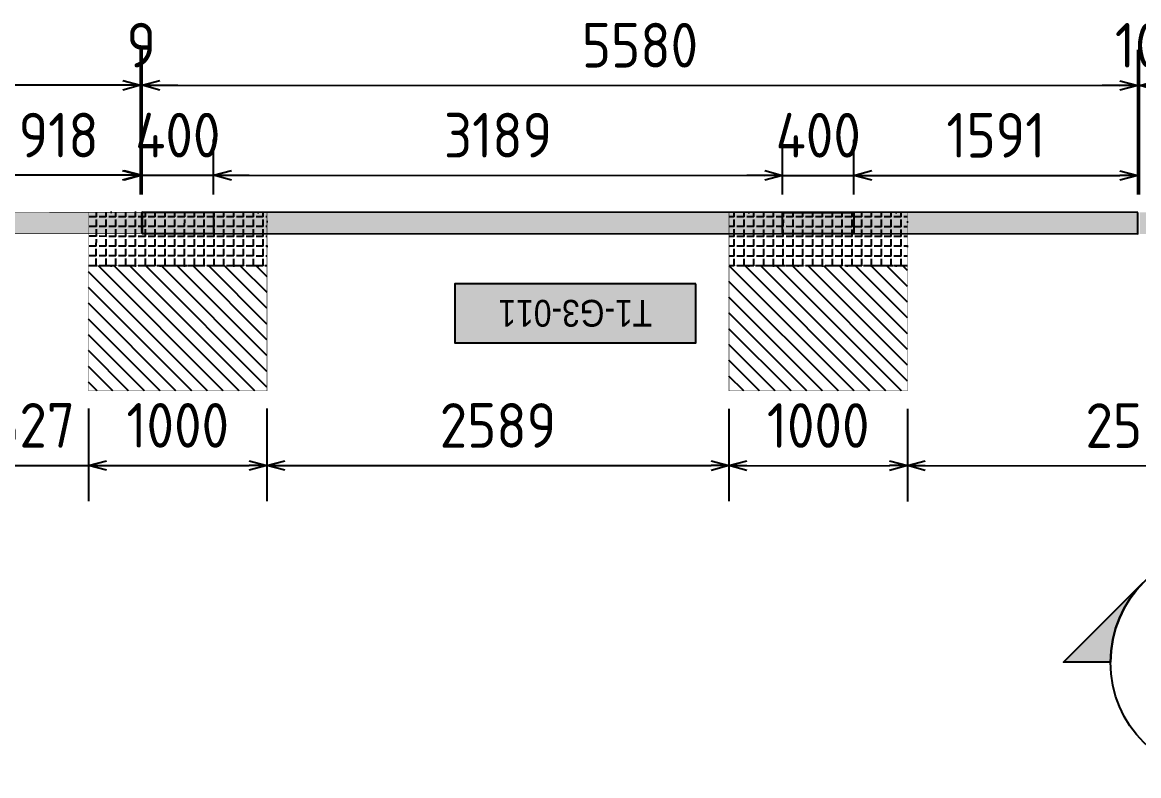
# Model space of a CAD drawing. Header units: centimetres. Extents: x -6122352 to 7132207, y -1694241 to 1947892.
# Drawn here: x 3266110 to 3272366, y 87346 to 91567 of the extents above; entities that cross this region are included whole.
import ezdxf
from ezdxf.enums import TextEntityAlignment as Align

# ---------------------------------------------------------------- set-up
doc = ezdxf.new("R2010")
doc.units = ezdxf.units.CM
doc.header["$MEASUREMENT"] = 0
doc.header["$PDMODE"] = 66
doc.header["$PDSIZE"] = 100
doc.linetypes.add('DASHED2', pattern=[0.375, 0.25, -0.125])
for name, color, linetype in [('00-MI-DIM', 7, 'Continuous'), ('@MI-FOOTINGS', 7, 'Continuous'), ('@MI-TYPE-01', 30, 'Continuous'), ('@MI-TYPE-02', 6, 'Continuous'), ('PANEL-TAGS', 7, 'Continuous')]:
    doc.layers.add(name, color=color, linetype=linetype)
doc.styles.add('Arial Narrow', font='ARIALN.TTF', dxfattribs={"width": 0.95, "height": 500})
doc.styles.add('PANELTAG_STYLE', font='arial.ttf')
doc.styles.add('Schueco-BEMSTIL', font='isocpeur.ttf', dxfattribs={"width": 0.9})
doc.dimstyles.new('MI- JWC-TXT-2.5 MM', dxfattribs={"dimscale": 1.5, "dimtxt": 2.5, "dimasz": 1, "dimexe": 2, "dimexo": 1, "dimgap": 1, "dimtad": 1, "dimdec": 0, "dimdsep": 46, "dimtxsty": 'Schueco-BEMSTIL', "dimblk": 'OPEN30', "dimcen": 0, "dimdle": 2, "dimclrd": 140, "dimclre": 8, "dimclrt": 40, "dimadec": 0, "dimazin": 2, "dimtfac": 1, "dimtdec": 0, "dimtix": 1, "dimtmove": 2, "dimatfit": 3, "dimldrblk": 'OPEN', "dimfxl": 2, "dimlwd": -1, "dimlwe": -1, "dimarcsym": 0})

# ---------------------------------------------------------------- blocks, each defined once
blk = doc.blocks.new('_Open30')
at = {"color": 0, "linetype": 'ByBlock', "lineweight": -2}
for p, q in [((-1, 0.268), (0, 0)), ((0, 0), (-1, -0.268)), ((0, 0), (-1, 0))]:
    blk.add_line(p, q, dxfattribs=at)
blk = doc.blocks.new('*D1323')
at = {"layer": '@MI-TYPE-02', "color": 8, "transparency": 16777216}
for p, q in [((382575.2, -149262.9), (383386.9, -149262.8)), ((382576.2, -155097.9), (383387.9, -155097.8))]:
    blk.add_line(p, q, dxfattribs=at)
at = {"layer": '@MI-TYPE-02', "color": 140, "transparency": 16777216}
blk.add_line((383187.9, -154997.8), (383186.9, -149362.8), dxfattribs=at)
at = {"layer": 'Defpoints', "color": 0, "transparency": 16777216}
for p in [(382475.2, -149263), (383186.9, -149262.8), (382476.2, -155098)]:
    blk.add_point(p, dxfattribs=at)
at = {"layer": '@MI-TYPE-02', "color": 140, "transparency": 16777216, "xscale": 100, "yscale": 100, "zscale": 100}
for p, rotation in [((383186.9, -149262.8), 90.01026582106833), ((383187.9, -155097.8), 270.0102658210683)]:
    blk.add_blockref('_Open30', p, dxfattribs=dict(at, rotation=rotation))
at = {"layer": '@MI-TYPE-02', "color": 40, "transparency": 16777216, "insert": (383412.4, -152180.3), "char_height": 250, "attachment_point": 5, "rotation": 270.01027, "style": 'Schueco-BEMSTIL'}
blk.add_mtext('5835', dxfattribs=at)
blk = doc.blocks.new('_Open')
at = {"color": 0, "linetype": 'ByBlock', "lineweight": -2}
for p, q in [((-1, 0.2), (0, 0)), ((-1, -0.2), (0, 0)), ((0, 0), (-1, 0))]:
    blk.add_line(p, q, dxfattribs=at)
blk = doc.blocks.new('*D1324')
at = {"layer": '@MI-TYPE-02', "color": 8, "transparency": 16777216}
for p, q in [((382576.9, -154180.4), (382883.4, -154180.3)), ((382576.2, -155097.9), (382883.6, -155097.9))]:
    blk.add_line(p, q, dxfattribs=at)
at = {"layer": '@MI-TYPE-02', "color": 140, "transparency": 16777216}
blk.add_line((382683.6, -154997.9), (382683.4, -154280.4), dxfattribs=at)
at = {"layer": 'Defpoints', "color": 0, "transparency": 16777216}
for p in [(382476.9, -154180.4), (382683.4, -154180.4), (382476.2, -155098)]:
    blk.add_point(p, dxfattribs=at)
at = {"layer": '@MI-TYPE-02', "color": 140, "transparency": 16777216, "xscale": 100, "yscale": 100, "zscale": 100}
for p, rotation in [((382683.4, -154180.4), 90.01026582106833), ((382683.6, -155097.9), 270.0102658210683)]:
    blk.add_blockref('_Open30', p, dxfattribs=dict(at, rotation=rotation))
at = {"layer": '@MI-TYPE-02', "color": 40, "transparency": 16777216, "insert": (382908.5, -154639.1), "char_height": 250, "attachment_point": 5, "rotation": 270.01027, "style": 'Schueco-BEMSTIL'}
blk.add_mtext('918', dxfattribs=at)
blk = doc.blocks.new('RCC COPING')
at = {"layer": '@MI-TYPE-01', "transparency": 33554679}
h = blk.add_hatch(color=8, dxfattribs=at)
h.dxf.hatch_style = 1
h.paths.add_polyline_path([(60, 200), (-60, 200), (-60, -200), (60, -200)])
at = {"layer": '@MI-TYPE-01', "color": 30}
blk.add_lwpolyline([(-60, 200), (60, 200), (60, -200), (-60, -200)], close=True, dxfattribs=at)
blk = doc.blocks.new('31309MM')
at = {"layer": '@MI-TYPE-01', "transparency": 33554679}
h = blk.add_hatch(color=30, dxfattribs=at)
h.dxf.hatch_style = 1
h.paths.add_polyline_path([(0, 120), (5581.9, 120), (5581.9, 0), (0, 0)])
h.paths.add_polyline_path([(5591.9, 0), (12764, 0), (12764, 120), (5591.9, 120)])
h.paths.add_polyline_path([(12774, 120), (18355.6, 120), (18355.6, -0.2), (12774, -0.2)])
h.paths.add_polyline_path([(18365.7, -0.2), (23537.4, -0.2), (23537.4, 120), (18365.7, 120)])
h.paths.add_polyline_path([(23547.4, 120), (30719.5, 120), (30719.5, 0), (23547.4, 0)])
h.paths.add_polyline_path([(30729.5, 0), (36309.3, 0), (36309.3, 120), (30729.5, 120)])
at = {"layer": '@MI-TYPE-01', "color": 30}
blk.add_lwpolyline([(30729.5, 0), (36309.3, 0), (36309.3, 120), (30729.5, 120)], close=True, dxfattribs=at)
at = {"layer": '@MI-TYPE-01', "color": 240, "true_color": 0xed1f24, "rotation": 89.95700707059105}
for p in [(32520.3, 60), (36109.3, 60.2)]:
    blk.add_blockref('RCC COPING', p, dxfattribs=at)
blk = doc.blocks.new('A$Ceca04276')
at = {"layer": '@MI-TYPE-01', "color": 30, "rotation": 89.98971944707202}
blk.add_blockref('31309MM', (0.5, 9.9), dxfattribs=at)
blk = doc.blocks.new('T1-FOOTING')
at = {"transparency": 33554679}
h = blk.add_hatch(dxfattribs=at)
h.set_pattern_fill('ANGLE', color=256, scale=500)
h.set_pattern_definition([(0, (0, 0), (0, 137.5), [100, -37.5]), (90, (0, 0), (-137.5, 8e-15), [100, -37.5])])
h.paths.add_polyline_path([(-500, -300), (500, -300), (500, 0), (-500, 0)])
h.paths.add_polyline_path([(-499.75, -299.75), (499.75, -299.75), (499.75, -0.25), (-499.75, -0.25)], flags=16)
h = blk.add_hatch(dxfattribs=at)
h.set_pattern_fill('ANGLE', color=8, scale=200)
h.set_pattern_definition([(0, (0, 0), (0, 55), [40, -15]), (90, (0, 0), (-55, 3e-15), [40, -15])])
h.paths.add_polyline_path([(500, -300), (500, 0), (-500, 0), (-500, -300)])
h = blk.add_hatch(dxfattribs=at)
h.set_pattern_fill('ANSI31', color=8, scale=500)
h.paths.add_polyline_path([(500, -1000), (500, -300), (-500, -300), (-500, -1000)])
at = {"layer": '@MI-TYPE-01', "color": 240, "linetype": 'DASHED2', "true_color": 0xed1f24}
blk.add_line((-500, -300), (500, -300), dxfattribs=at)
at = {"layer": '@MI-TYPE-01', "color": 240, "true_color": 0xed1f24, "const_width": 2.5}
blk.add_lwpolyline([(-500, 0), (500, 0), (500, -1000), (-500, -1000)], close=True, dxfattribs=at)
blk = doc.blocks.new('*D1329')
at = {"layer": '@MI-TYPE-02', "color": 140, "transparency": 16777216}
for p, q in [((383187.9, -154997.8), (383187.9, -154897.8)), ((383187.9, -155097.8), (383187.9, -155106.9)), ((383187.9, -155206.9), (383188, -155306.9))]:
    blk.add_line(p, q, dxfattribs=at)
at = {"layer": '@MI-TYPE-02', "color": 8, "transparency": 16777216}
for p, q in [((382576.2, -155097.9), (383387.9, -155097.8)), ((382576.3, -155107), (383387.9, -155106.9))]:
    blk.add_line(p, q, dxfattribs=at)
at = {"layer": 'Defpoints', "color": 0, "transparency": 16777216}
for p in [(382476.2, -155098), (382476.3, -155107), (383187.9, -155106.9)]:
    blk.add_point(p, dxfattribs=at)
at = {"layer": '@MI-TYPE-02', "color": 140, "transparency": 16777216, "xscale": 100, "yscale": 100, "zscale": 100}
for p, rotation in [((383187.9, -155097.8), 270.0102658210683), ((383187.9, -155106.9), 90.01026582106833)]:
    blk.add_blockref('_Open30', p, dxfattribs=dict(at, rotation=rotation))
at = {"layer": '@MI-TYPE-02', "color": 40, "transparency": 16777216, "insert": (383412.9, -155102.3), "char_height": 250, "attachment_point": 5, "rotation": 270.01027, "style": 'Schueco-BEMSTIL'}
blk.add_mtext('9', dxfattribs=at)
blk = doc.blocks.new('*D1378')
at = {"layer": '@MI-TYPE-02', "color": 8, "transparency": 16777216}
for p, q in [((92.5, 42154.2), (904.1, 42154.4)), ((93.7, 36574.5), (905.1, 36574.6))]:
    blk.add_line(p, q, dxfattribs=at)
at = {"layer": '@MI-TYPE-02', "color": 140, "transparency": 16777216}
blk.add_line((704.1, 42054.3), (705.1, 36674.6), dxfattribs=at)
at = {"layer": 'Defpoints', "color": 0, "transparency": 16777216}
for p in [(-7.5, 42154.2), (-6.3, 36574.5), (705.1, 36574.6)]:
    blk.add_point(p, dxfattribs=at)
at = {"layer": '@MI-TYPE-02', "color": 140, "transparency": 16777216, "xscale": 100, "yscale": 100, "zscale": 100}
for p, rotation in [((704.1, 42154.3), 90.01026582106833), ((705.1, 36574.6), 270.0102658210683)]:
    blk.add_blockref('_Open30', p, dxfattribs=dict(at, rotation=rotation))
at = {"layer": '@MI-TYPE-02', "color": 40, "transparency": 16777216, "insert": (929.6, 39364.5), "char_height": 250, "attachment_point": 5, "rotation": 270.01027, "style": 'Schueco-BEMSTIL'}
blk.add_mtext('5580', dxfattribs=at)
blk = doc.blocks.new('*D1379')
at = {"layer": '@MI-TYPE-02', "color": 140, "transparency": 16777216}
for p, q in [((705.1, 36674.6), (705.1, 36774.6)), ((705.1, 36574.6), (705.1, 36564.6)), ((705.1, 36464.6), (705.1, 36364.6))]:
    blk.add_line(p, q, dxfattribs=at)
at = {"layer": '@MI-TYPE-02', "color": 8, "transparency": 16777216}
for p, q in [((93.7, 36574.5), (905.1, 36574.6)), ((93.7, 36564.5), (905.1, 36564.6))]:
    blk.add_line(p, q, dxfattribs=at)
at = {"layer": 'Defpoints', "color": 0, "transparency": 16777216}
for p in [(-6.3, 36574.5), (-6.3, 36564.5), (705.1, 36564.6)]:
    blk.add_point(p, dxfattribs=at)
at = {"layer": '@MI-TYPE-02', "color": 140, "transparency": 16777216, "xscale": 100, "yscale": 100, "zscale": 100}
for p, rotation in [((705.1, 36574.6), 270.0102658210683), ((705.1, 36564.6), 90.01026582106833)]:
    blk.add_blockref('_Open30', p, dxfattribs=dict(at, rotation=rotation))
at = {"layer": '@MI-TYPE-02', "color": 40, "transparency": 16777216, "insert": (930.1, 36569.6), "char_height": 250, "attachment_point": 5, "rotation": 270.01027, "style": 'Schueco-BEMSTIL'}
blk.add_mtext('10', dxfattribs=at)
blk = doc.blocks.new('*D1330')
at = {"layer": '@MI-TYPE-02', "color": 140, "transparency": 16777216}
for p, q in [((382683.6, -155006.9), (382683.6, -154906.9)), ((382683.6, -155106.9), (382683.7, -155507)), ((382683.7, -155607), (382683.7, -155707))]:
    blk.add_line(p, q, dxfattribs=at)
at = {"layer": '@MI-TYPE-02', "color": 8, "transparency": 16777216}
for p, q in [((382576, -155106.9), (382883.6, -155106.9)), ((382576.6, -155507), (382883.7, -155507))]:
    blk.add_line(p, q, dxfattribs=at)
at = {"layer": 'Defpoints', "color": 0, "transparency": 16777216}
for p in [(382476, -155107), (382476.6, -155507), (382683.7, -155507)]:
    blk.add_point(p, dxfattribs=at)
at = {"layer": '@MI-TYPE-02', "color": 140, "transparency": 16777216, "xscale": 100, "yscale": 100, "zscale": 100}
for p, rotation in [((382683.6, -155106.9), 270.0102658210683), ((382683.7, -155507), 90.01026582106833)]:
    blk.add_blockref('_Open30', p, dxfattribs=dict(at, rotation=rotation))
at = {"layer": '@MI-TYPE-02', "color": 40, "transparency": 16777216, "insert": (382908.6, -155306.9), "char_height": 250, "attachment_point": 5, "rotation": 270.01027, "style": 'Schueco-BEMSTIL'}
blk.add_mtext('400', dxfattribs=at)
blk = doc.blocks.new('*D1331')
at = {"layer": '@MI-TYPE-02', "color": 8, "transparency": 16777216}
for p, q in [((382576.6, -155507), (382883.7, -155507)), ((382577.3, -158696.1), (382884.2, -158696))]:
    blk.add_line(p, q, dxfattribs=at)
at = {"layer": '@MI-TYPE-02', "color": 140, "transparency": 16777216}
blk.add_line((382683.7, -155607), (382684.2, -158596), dxfattribs=at)
at = {"layer": 'Defpoints', "color": 0, "transparency": 16777216}
for p in [(382476.6, -155507), (382477.3, -158696.1), (382684.2, -158696)]:
    blk.add_point(p, dxfattribs=at)
at = {"layer": '@MI-TYPE-02', "color": 140, "transparency": 16777216, "xscale": 100, "yscale": 100, "zscale": 100}
for p, rotation in [((382683.7, -155507), 90.01026582106833), ((382684.2, -158696), 270.0102658210683)]:
    blk.add_blockref('_Open30', p, dxfattribs=dict(at, rotation=rotation))
at = {"layer": '@MI-TYPE-02', "color": 40, "transparency": 16777216, "insert": (382909, -157101.5), "char_height": 250, "attachment_point": 5, "rotation": 270.01027, "style": 'Schueco-BEMSTIL'}
blk.add_mtext('3189', dxfattribs=at)
blk = doc.blocks.new('*D1332')
at = {"layer": '@MI-TYPE-02', "color": 140, "transparency": 16777216}
for p, q in [((382684.2, -158596), (382684.2, -158496)), ((382684.2, -158696), (382684.3, -159096)), ((382684.3, -159196), (382684.3, -159296))]:
    blk.add_line(p, q, dxfattribs=at)
at = {"layer": '@MI-TYPE-02', "color": 8, "transparency": 16777216}
for p, q in [((382577.3, -158696.1), (382884.2, -158696)), ((382577.1, -159096.1), (382884.3, -159096))]:
    blk.add_line(p, q, dxfattribs=at)
at = {"layer": 'Defpoints', "color": 0, "transparency": 16777216}
for p in [(382477.3, -158696.1), (382477.1, -159096.1), (382684.3, -159096)]:
    blk.add_point(p, dxfattribs=at)
at = {"layer": '@MI-TYPE-02', "color": 140, "transparency": 16777216, "xscale": 100, "yscale": 100, "zscale": 100}
for p, rotation in [((382684.2, -158696), 270.0102658210683), ((382684.3, -159096), 90.01026582106833)]:
    blk.add_blockref('_Open30', p, dxfattribs=dict(at, rotation=rotation))
at = {"layer": '@MI-TYPE-02', "color": 40, "transparency": 16777216, "insert": (382909.3, -158896), "char_height": 250, "attachment_point": 5, "rotation": 270.01027, "style": 'Schueco-BEMSTIL'}
blk.add_mtext('400', dxfattribs=at)
blk = doc.blocks.new('*D1333')
at = {"layer": '@MI-TYPE-02', "color": 8, "transparency": 16777216}
for p, q in [((382577.1, -159096.1), (382884.3, -159096)), ((382577.3, -160686.8), (382884.6, -160686.7))]:
    blk.add_line(p, q, dxfattribs=at)
at = {"layer": '@MI-TYPE-02', "color": 140, "transparency": 16777216}
blk.add_line((382684.3, -159196), (382684.6, -160586.7), dxfattribs=at)
at = {"layer": 'Defpoints', "color": 0, "transparency": 16777216}
for p in [(382477.1, -159096.1), (382477.3, -160686.8), (382684.6, -160686.7)]:
    blk.add_point(p, dxfattribs=at)
at = {"layer": '@MI-TYPE-02', "color": 140, "transparency": 16777216, "xscale": 100, "yscale": 100, "zscale": 100}
for p, rotation in [((382684.3, -159096), 90.01026582106833), ((382684.6, -160686.7), 270.0102658210683)]:
    blk.add_blockref('_Open30', p, dxfattribs=dict(at, rotation=rotation))
at = {"layer": '@MI-TYPE-02', "color": 40, "transparency": 16777216, "insert": (382909.5, -159891.4), "char_height": 250, "attachment_point": 5, "rotation": 270.01027, "style": 'Schueco-BEMSTIL'}
blk.add_mtext('1591', dxfattribs=at)
blk = doc.blocks.new('*D1406')
at = {"layer": '@MI-TYPE-02', "color": 140, "transparency": 16777216}
for p, q in [((-1426.4, 43180.6), (-1426.4, 43280.6)), ((-1426.4, 43080.6), (-1426.3, 42453.9)), ((-1426.2, 42353.9), (-1426.2, 42253.9))]:
    blk.add_line(p, q, dxfattribs=at)
at = {"layer": '@MI-TYPE-02', "color": 8, "transparency": 16777216}
for p, q in [((-1106.9, 43080.6), (-1626.4, 43080.5)), ((-1107.5, 42454), (-1626.3, 42453.9))]:
    blk.add_line(p, q, dxfattribs=at)
at = {"layer": 'Defpoints', "color": 0, "transparency": 16777216}
for p in [(-1006.9, 43080.6), (-1426.3, 42453.9), (-1007.5, 42454)]:
    blk.add_point(p, dxfattribs=at)
at = {"layer": '@MI-TYPE-02', "color": 140, "transparency": 16777216, "xscale": 100, "yscale": 100, "zscale": 100}
for p, rotation in [((-1426.4, 43080.6), 270.0102658210682), ((-1426.3, 42453.9), 90.01026582106819)]:
    blk.add_blockref('_Open30', p, dxfattribs=dict(at, rotation=rotation))
at = {"layer": '@MI-TYPE-02', "color": 40, "transparency": 16777216, "insert": (-1201.3, 42767.3), "char_height": 250, "attachment_point": 5, "rotation": 270.01027, "style": 'Schueco-BEMSTIL'}
blk.add_mtext('627', dxfattribs=at)
blk = doc.blocks.new('*D1407')
at = {"layer": '@MI-TYPE-02', "color": 8, "transparency": 16777216}
for p, q in [((-1107.5, 42454), (-1626.3, 42453.9)), ((-1107.4, 41454), (-1626.1, 41453.9))]:
    blk.add_line(p, q, dxfattribs=at)
at = {"layer": '@MI-TYPE-02', "color": 140, "transparency": 16777216}
blk.add_line((-1426.2, 42353.9), (-1426.1, 41553.9), dxfattribs=at)
at = {"layer": 'Defpoints', "color": 0, "transparency": 16777216}
for p in [(-1007.5, 42454), (-1426.1, 41453.9), (-1007.4, 41454)]:
    blk.add_point(p, dxfattribs=at)
at = {"layer": '@MI-TYPE-02', "color": 140, "transparency": 16777216, "xscale": 100, "yscale": 100, "zscale": 100}
for p, rotation in [((-1426.3, 42453.9), 90.01026582106819), ((-1426.1, 41453.9), 270.0102658210682)]:
    blk.add_blockref('_Open30', p, dxfattribs=dict(at, rotation=rotation))
at = {"layer": '@MI-TYPE-02', "color": 40, "transparency": 16777216, "insert": (-1201.2, 41954), "char_height": 250, "attachment_point": 5, "rotation": 270.01027, "style": 'Schueco-BEMSTIL'}
blk.add_mtext('1000', dxfattribs=at)
blk = doc.blocks.new('*D1408')
at = {"layer": '@MI-TYPE-02', "color": 8, "transparency": 16777216}
for p, q in [((-1107.4, 41454), (-1626.1, 41453.9)), ((-1106.7, 38865), (-1625.6, 38864.9))]:
    blk.add_line(p, q, dxfattribs=at)
at = {"layer": '@MI-TYPE-02', "color": 140, "transparency": 16777216}
blk.add_line((-1426.1, 41353.9), (-1425.6, 38964.9), dxfattribs=at)
at = {"layer": 'Defpoints', "color": 0, "transparency": 16777216}
for p in [(-1007.4, 41454), (-1425.6, 38864.9), (-1006.7, 38865)]:
    blk.add_point(p, dxfattribs=at)
at = {"layer": '@MI-TYPE-02', "color": 140, "transparency": 16777216, "xscale": 100, "yscale": 100, "zscale": 100}
for p, rotation in [((-1426.1, 41453.9), 90.01026582106819), ((-1425.6, 38864.9), 270.0102658210682)]:
    blk.add_blockref('_Open30', p, dxfattribs=dict(at, rotation=rotation))
at = {"layer": '@MI-TYPE-02', "color": 40, "transparency": 16777216, "insert": (-1200.9, 40159.5), "char_height": 250, "attachment_point": 5, "rotation": 270.01027, "style": 'Schueco-BEMSTIL'}
blk.add_mtext('2589', dxfattribs=at)
blk = doc.blocks.new('*D1409')
at = {"layer": '@MI-TYPE-02', "color": 8, "transparency": 16777216}
for p, q in [((-1106.7, 38865), (-1625.6, 38864.9)), ((-1106.6, 37865), (-1625.4, 37864.9))]:
    blk.add_line(p, q, dxfattribs=at)
at = {"layer": '@MI-TYPE-02', "color": 140, "transparency": 16777216}
blk.add_line((-1425.6, 38764.9), (-1425.5, 37964.9), dxfattribs=at)
at = {"layer": 'Defpoints', "color": 0, "transparency": 16777216}
for p in [(-1006.7, 38865), (-1425.4, 37864.9), (-1006.6, 37865)]:
    blk.add_point(p, dxfattribs=at)
at = {"layer": '@MI-TYPE-02', "color": 140, "transparency": 16777216, "xscale": 100, "yscale": 100, "zscale": 100}
for p, rotation in [((-1425.6, 38864.9), 90.01026582106819), ((-1425.4, 37864.9), 270.0102658210682)]:
    blk.add_blockref('_Open30', p, dxfattribs=dict(at, rotation=rotation))
at = {"layer": '@MI-TYPE-02', "color": 40, "transparency": 16777216, "insert": (-1200.5, 38364.9), "char_height": 250, "attachment_point": 5, "rotation": 270.01027, "style": 'Schueco-BEMSTIL'}
blk.add_mtext('1000', dxfattribs=at)
blk = doc.blocks.new('*D1410')
at = {"layer": '@MI-TYPE-02', "color": 8, "transparency": 16777216}
for p, q in [((-1106.6, 37865), (-1625.4, 37864.9)), ((-1106.3, 35273.6), (-1625, 35273.5))]:
    blk.add_line(p, q, dxfattribs=at)
at = {"layer": '@MI-TYPE-02', "color": 140, "transparency": 16777216}
blk.add_line((-1425.4, 37764.9), (-1425, 35373.5), dxfattribs=at)
at = {"layer": 'Defpoints', "color": 0, "transparency": 16777216}
for p in [(-1006.6, 37865), (-1425, 35273.5), (-1006.3, 35273.6)]:
    blk.add_point(p, dxfattribs=at)
at = {"layer": '@MI-TYPE-02', "color": 140, "transparency": 16777216, "xscale": 100, "yscale": 100, "zscale": 100}
for p, rotation in [((-1425.4, 37864.9), 90.01026582106819), ((-1425, 35273.5), 270.0102658210682)]:
    blk.add_blockref('_Open30', p, dxfattribs=dict(at, rotation=rotation))
at = {"layer": '@MI-TYPE-02', "color": 40, "transparency": 16777216, "insert": (-1200.2, 36569.2), "char_height": 250, "attachment_point": 5, "rotation": 270.01027, "style": 'Schueco-BEMSTIL'}
blk.add_mtext('2591', dxfattribs=at)
blk = doc.blocks.new('*U1874')
h = blk.add_hatch(color=94)
edge = h.paths.add_edge_path()
edge.add_line((0, 6.35), (0, 8.98))
edge.add_line((0, 8.98), (8.98, 0))
edge.add_line((8.98, 0), (0, -8.98))
edge.add_line((0, -8.98), (0, -6.35))
edge.add_arc((0, 0), 6.35, 270, 450)
at = {"color": 94}
blk.add_line((-6.35, 0), (6.35, 0), dxfattribs=at)
for points in [[(0, 6.35), (0, 8.98), (8.98, 0), (0, -8.98), (0, -6.35, 1)], [(4.49, -4.49, 0.414214), (4.49, 4.49), (8.98, 0), (4.49, -4.49)]]:
    blk.add_lwpolyline(points, format="xyb", close=True)
blk.add_circle((0, 0), 6.35, dxfattribs=at)
at = {"style": 'Arial Narrow', "width": 0.95, "flags": 8}
blk.add_attdef('VIEWNUMBER', text='', height=2.5, dxfattribs=at).set_placement((0, 0), align=Align.BOTTOM_CENTER)
blk.add_attdef('SHEETNUMBER', text='', height=2.5, dxfattribs=at).set_placement((0, -1.588), align=Align.TOP_CENTER)
blk = doc.blocks.new('PANELTAG')
at = {"layer": 'PANEL-TAGS', "color": 1}
blk.add_lwpolyline([(-13.5, -3.3), (13.5, -3.3), (13.5, 3.3), (-13.5, 3.3)], close=True, dxfattribs=at)
at = {"layer": 'PANEL-TAGS', "color": 40, "true_color": 0xffd700}
blk.add_solid([(-13.5, -3.3), (13.5, -3.3), (-13.5, 3.3), (13.5, 3.3)], dxfattribs=at)
at = {"layer": 'PANEL-TAGS', "color": 5, "style": 'PANELTAG_STYLE', "width": 0.85}
blk.add_attdef('TAGNO', text='', height=3, dxfattribs=at).set_placement((0, 0), align=Align.MIDDLE)
blk = doc.blocks.new('T1-PARTITON 2')
at = {"layer": '@MI-TYPE-02'}
h = blk.add_hatch(color=256, dxfattribs=at)
h.dxf.hatch_style = 1
h.paths.add_polyline_path([(-8.7, 47998.3), (-7.6, 42163.3), (-127.6, 42163.3), (-128.7, 47998.3)])
at = {"layer": '@MI-TYPE-02', "const_width": 2.5}
blk.add_lwpolyline([(-8.7, 47998.3), (-7.6, 42163.3), (-127.6, 42163.3), (-128.7, 47998.3)], close=True, dxfattribs=at)
at = {"layer": '@MI-FOOTINGS', "color": 240, "true_color": 0xed1f24, "xscale": -1, "rotation": 270.0100462352146}
for p in [(-7.4, 41954.2), (-6.7, 38365.2)]:
    blk.add_blockref('T1-FOOTING', p, dxfattribs=at)
at = {"layer": '@MI-TYPE-02', "rotation": 0.02048826124247522}
blk.add_blockref('A$Ceca04276', (-1.3, 5835), dxfattribs=at)
at = {"layer": '@MI-TYPE-02'}
for base, p1, p2, picture, middle, set_off in [((703.1, 47998.4), (-7.6, 42163.3), (-8.7, 47998.3), '*D1323', (928.6, 45081), (-382483.8, 197261.2)), ((199.6078, 43080.8581), (-7.6237, 42163.2843), (-6.9156, 43080.8211), '*D1324', (424.69, 42622.1301), (-382483.8231, 197261.2344)), ((199.8, 41754.2), (-7.8, 42154.3), (-7.3, 41754.2), '*D1330', (424.8, 41954.3), (-382483.8, 197261.2)), ((704.1, 42154.3), (-7.6, 42163.3), (-7.5, 42154.2), '*D1329', (929.1, 42158.9), (-382483.8, 197261.2)), ((200.4, 38565.2), (-7.3, 41754.2), (-6.5, 38565.2), '*D1331', (425.1, 40159.7), (-382483.8, 197261.2)), ((200.5, 38165.2), (-6.5, 38565.2), (-6.8, 38165.2), '*D1332', (425.5, 38365.2), (-382483.8, 197261.2)), ((200.8, 36574.5), (-6.8, 38165.2), (-6.5, 36574.5), '*D1333', (425.6, 37369.9), (-382483.8, 197261.2))]:
    dim = blk.add_linear_dim(base=base, p1=p1, p2=p2, angle=90.01027, dimstyle='MI- JWC-TXT-2.5 MM', dxfattribs=at)
    dim.commit()
    dim.dimension.update_dxf_attribs({"geometry": picture, "text_midpoint": middle, "insert": set_off})
for base, p1, p2, picture, middle in [((-1426.3, 42453.9), (-1006.9, 43080.6), (-1007.5, 42454), '*D1406', (-1201.3, 42767.3)), ((-1426.1, 41453.9), (-1007.5, 42454), (-1007.4, 41454), '*D1407', (-1201.2, 41954)), ((705.1, 36574.6), (-7.5, 42154.2), (-6.3, 36574.5), '*D1378', (929.6, 39364.5)), ((-1425.6, 38864.9), (-1007.4, 41454), (-1006.7, 38865), '*D1408', (-1200.9, 40159.5)), ((-1425.4, 37864.9), (-1006.7, 38865), (-1006.6, 37865), '*D1409', (-1200.5, 38364.9)), ((-1425, 35273.5), (-1006.6, 37865), (-1006.3, 35273.6), '*D1410', (-1200.2, 36569.2)), ((705.1, 36564.6), (-6.3, 36574.5), (-6.3, 36564.5), '*D1379', (930.1, 36569.6))]:
    dim = blk.add_linear_dim(base=base, p1=p1, p2=p2, angle=90.01027, dimstyle='MI- JWC-TXT-2.5 MM', dxfattribs=at)
    dim.commit()
    dim.dimension.update_dxf_attribs({"geometry": picture, "text_midpoint": middle})
blk = doc.blocks.new('A$C60e8a156')
at = {"layer": '00-MI-DIM'}
ref = blk.add_blockref('*U1874', (-1584.2, 37039.5, 0), dxfattribs=dict(at, xscale=100, yscale=100, zscale=100))
ref.add_attrib('VIEWNUMBER', '104', dxfattribs={"layer": '0', "height": 250, "style": 'Arial Narrow', "width": 0.95}).set_placement((-1584.2, 37039.5, 0), align=Align.BOTTOM_CENTER)
ref.add_attrib('SHEETNUMBER', 'G3-T1', dxfattribs={"layer": '0', "height": 250, "style": 'Arial Narrow', "width": 0.95}).set_placement((-1584.2, 36880.7, 0), align=Align.TOP_CENTER)
at = {"layer": '@MI-TYPE-01', "rotation": 359.977467402098}
blk.add_blockref('T1-PARTITON 2', (928.2, 947.3), dxfattribs=at)
at = {"layer": 'PANEL-TAGS'}
ref = blk.add_blockref('PANELTAG', (371.6, 40673.8), dxfattribs=dict(at, xscale=50.00000000000001, yscale=50.00000000000001, zscale=50.00000000000001, rotation=90.00000000000001))
ref.add_attrib('TAGNO', 'T1-G3-011', dxfattribs={"color": 5, "height": 150, "rotation": 90, "style": 'PANELTAG_STYLE', "width": 0.85}).set_placement((371.6, 40673.8), align=Align.MIDDLE_CENTER)

msp = doc.modelspace()

# ---------------------------------------------------------------- block references
at = {"layer": '@MI-TYPE-01', "rotation": 90}
msp.add_blockref('A$C60e8a156', (3309882.77367, 89565.65607), dxfattribs=at)

doc.saveas('drawing.dxf')
